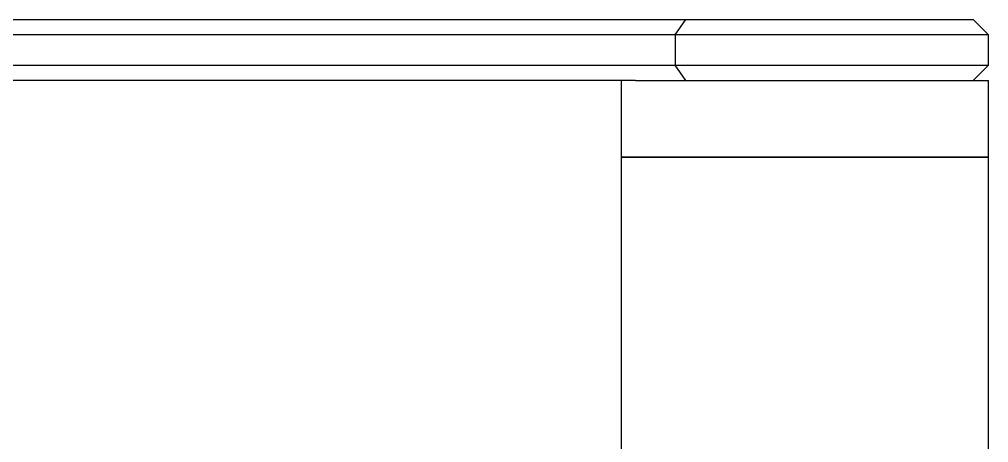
# Model space of a CAD drawing. Header units: millimetres. Extents: x 15 to 1184, y 5 to 836.
# Drawn here: x 224.94 to 237.6, y 770.84 to 776.36 of the extents above; entities that cross this region are included whole.
import ezdxf

# ---------------------------------------------------------------- set-up
doc = ezdxf.new("R2010")
doc.units = ezdxf.units.MM

msp = doc.modelspace()

# ---------------------------------------------------------------- linework, layer by layer
at = {"color": 7, "linetype": 'Continuous', "lineweight": 25}
for p, q in [((204.229, 776.365), (233.645, 776.365)), ((233.503, 776.165), (233.645, 776.365)), ((233.645, 776.365), (237.4, 776.365)), ((237.6, 776.165), (237.4, 776.365)), ((233.503, 776.165), (204.37, 776.165)), ((233.503, 776.165), (233.503, 775.765)), ((237.6, 776.165), (233.503, 776.165)), ((237.6, 775.765), (237.6, 776.165)), ((204.37, 775.765), (233.503, 775.765)), ((233.645, 775.565), (233.503, 775.765)), ((233.503, 775.765), (237.6, 775.765)), ((237.4, 775.565), (237.6, 775.765)), ((232.986, 775.565), (204.888, 775.565)), ((232.8, 775.565), (232.8, 774.565)), ((232.986, 775.565), (237.6, 775.565)), ((237.6, 774.565), (237.6, 775.565)), ((232.8, 774.565), (232.8, 716.365)), ((235.057, 774.565), (232.8, 774.565)), ((232.8, 774.565), (237.6, 774.565)), ((237.6, 774.565), (235.057, 774.565)), ((237.6, 719.065), (237.6, 774.565))]:
    msp.add_line(p, q, dxfattribs=at)

doc.saveas('drawing.dxf')
